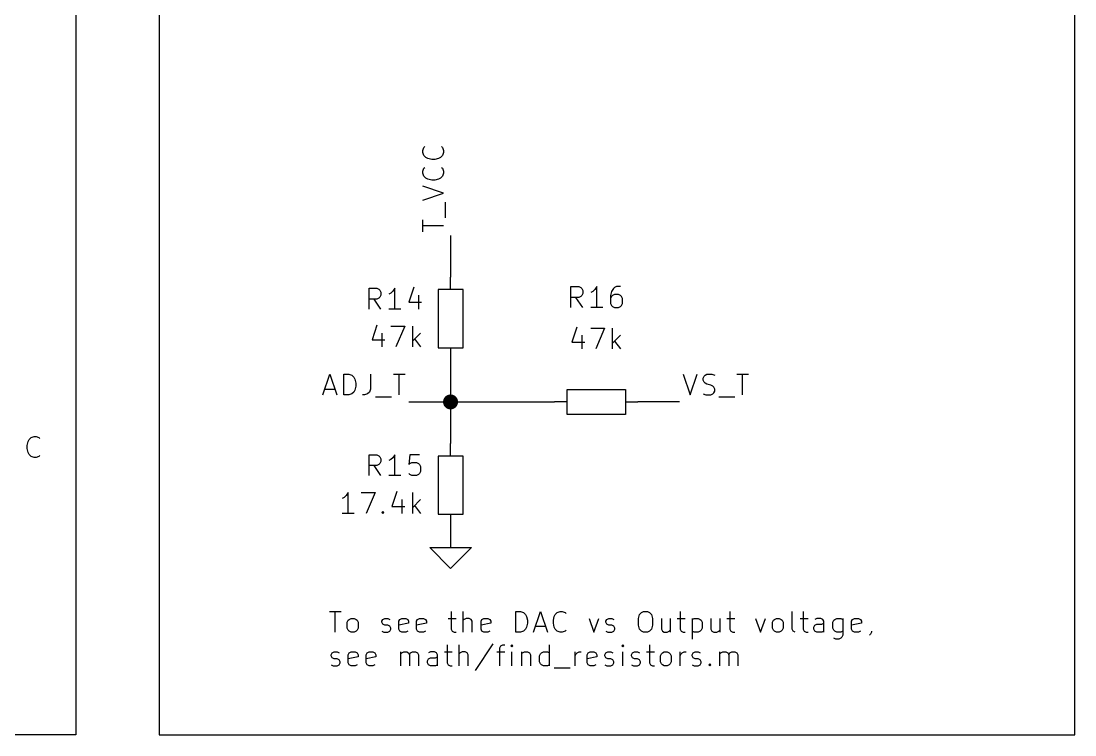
# Model space of a CAD drawing. Extents: x 0.4 to 16.1, y -11.3 to -0.4.
# Drawn here: x 10.818 to 13.35, y -8.35 to -6.635 of the extents above; entities that cross this region are included whole.
import ezdxf

# ---------------------------------------------------------------- set-up
doc = ezdxf.new("R2010")
doc.units = 0
doc.header["$MEASUREMENT"] = 0
for name, color, linetype in [('BLUE3', 171, 'CONTINUOUS'), ('CYAN2', 4, 'CONTINUOUS'), ('GRAY1', 251, 'CONTINUOUS'), ('GREEN3', 91, 'CONTINUOUS'), ('RED2', 1, 'CONTINUOUS')]:
    doc.layers.add(name, color=color, linetype=linetype)

msp = doc.modelspace()

# ---------------------------------------------------------------- linework, layer by layer
at = {"layer": 'BLUE3', "linetype": 'CONTINUOUS'}
for p, q in [((10.95, -4.85), (10.95, -8.35)), ((11.15, -4.85), (11.15, -8.35)), ((13.35, -8.35), (13.35, -4.85)), ((11.5589, -8.0532), (11.5874, -8.0532)), ((11.5732, -8.1032), (11.5732, -8.0532)), ((11.6017, -8.0794), (11.6041, -8.0746)), ((11.6041, -8.0746), (11.6065, -8.0723)), ((11.6065, -8.0723), (11.6113, -8.0699)), ((11.6113, -8.0699), (11.6184, -8.0699)), ((11.6184, -8.0699), (11.6232, -8.0723)), ((11.6232, -8.0723), (11.6255, -8.0746)), ((11.6255, -8.0746), (11.6279, -8.0794)), ((11.6851, -8.077), (11.6874, -8.0723)), ((11.6874, -8.0723), (11.6922, -8.0699)), ((11.6922, -8.0699), (11.6993, -8.0699)), ((11.6993, -8.0699), (11.7041, -8.0723)), ((11.7255, -8.077), (11.7279, -8.0723)), ((11.7279, -8.0723), (11.7327, -8.0699)), ((11.7327, -8.0699), (11.7422, -8.0699)), ((11.7422, -8.0699), (11.747, -8.0723)), ((11.747, -8.0723), (11.7493, -8.077)), ((11.7684, -8.077), (11.7708, -8.0723)), ((11.7708, -8.0723), (11.7755, -8.0699)), ((11.7755, -8.0699), (11.7851, -8.0699)), ((11.7851, -8.0699), (11.7898, -8.0723)), ((11.7898, -8.0723), (11.7922, -8.077)), ((11.8446, -8.0699), (11.8636, -8.0699)), ((11.8517, -8.0532), (11.8517, -8.0961)), ((11.8803, -8.1032), (11.8803, -8.0532)), ((11.8827, -8.0723), (11.8803, -8.0746)), ((11.8874, -8.0699), (11.8827, -8.0723)), ((11.8946, -8.0699), (11.8874, -8.0699)), ((11.8993, -8.0723), (11.8946, -8.0699)), ((11.9017, -8.077), (11.8993, -8.0723)), ((11.9232, -8.077), (11.9255, -8.0723)), ((11.9255, -8.0723), (11.9303, -8.0699)), ((11.9303, -8.0699), (11.9398, -8.0699)), ((11.9398, -8.0699), (11.9446, -8.0723)), ((11.9446, -8.0723), (11.947, -8.077)), ((12.0065, -8.1032), (12.0065, -8.0532)), ((12.0065, -8.0532), (12.0184, -8.0532)), ((12.0184, -8.0532), (12.0255, -8.0556)), ((12.0255, -8.0556), (12.0303, -8.0604)), ((12.0303, -8.0604), (12.0327, -8.0651)), ((12.0327, -8.0651), (12.0351, -8.0746)), ((12.0351, -8.0746), (12.0351, -8.0818)), ((12.0493, -8.1032), (12.066, -8.0532)), ((12.066, -8.0532), (12.0827, -8.1032)), ((12.097, -8.0746), (12.0993, -8.0651)), ((12.097, -8.0818), (12.097, -8.0746)), ((12.0993, -8.0651), (12.1017, -8.0604)), ((12.1017, -8.0604), (12.1065, -8.0556)), ((12.1065, -8.0556), (12.1136, -8.0532)), ((12.1136, -8.0532), (12.1184, -8.0532)), ((12.1184, -8.0532), (12.1255, -8.0556)), ((12.1255, -8.0556), (12.1279, -8.058)), ((12.1827, -8.0699), (12.1946, -8.1032)), ((12.1946, -8.1032), (12.2065, -8.0699)), ((12.2232, -8.077), (12.2255, -8.0723)), ((12.2255, -8.0723), (12.2303, -8.0699)), ((12.2303, -8.0699), (12.2374, -8.0699)), ((12.2374, -8.0699), (12.2422, -8.0723)), ((12.3017, -8.0699), (12.3041, -8.0604)), ((12.3017, -8.0865), (12.3017, -8.0699)), ((12.3041, -8.0604), (12.3089, -8.0556)), ((12.3089, -8.0556), (12.3136, -8.0532)), ((12.3136, -8.0532), (12.3231, -8.0532)), ((12.3231, -8.0532), (12.3279, -8.0556)), ((12.3279, -8.0556), (12.3327, -8.0604)), ((12.3327, -8.0604), (12.3351, -8.0699)), ((12.3351, -8.0699), (12.3351, -8.0865)), ((12.3565, -8.0699), (12.3565, -8.0961)), ((12.3779, -8.0699), (12.3779, -8.1032)), ((12.3946, -8.0699), (12.4136, -8.0699)), ((12.4017, -8.0532), (12.4017, -8.0961)), ((12.4303, -8.0699), (12.4303, -8.1199)), ((12.4303, -8.0723), (12.4351, -8.0699)), ((12.4351, -8.0699), (12.4446, -8.0699)), ((12.4446, -8.0699), (12.4493, -8.0723)), ((12.4493, -8.0723), (12.4517, -8.0746)), ((12.4517, -8.0746), (12.4541, -8.0794)), ((12.4755, -8.0699), (12.4755, -8.0961)), ((12.497, -8.0699), (12.497, -8.1032)), ((12.5136, -8.0699), (12.5327, -8.0699)), ((12.5208, -8.0532), (12.5208, -8.0961)), ((12.5827, -8.0699), (12.5946, -8.1032)), ((12.5946, -8.1032), (12.6065, -8.0699)), ((12.6231, -8.0794), (12.6255, -8.0746)), ((12.6255, -8.0746), (12.6279, -8.0723)), ((12.6279, -8.0723), (12.6327, -8.0699)), ((12.6327, -8.0699), (12.6398, -8.0699)), ((12.6398, -8.0699), (12.6446, -8.0723)), ((12.6446, -8.0723), (12.647, -8.0746)), ((12.647, -8.0746), (12.6493, -8.0794)), ((12.6708, -8.0961), (12.6708, -8.0532)), ((12.6898, -8.0699), (12.7089, -8.0699)), ((12.6969, -8.0532), (12.6969, -8.0961)), ((12.7303, -8.0699), (12.7255, -8.0723)), ((12.7398, -8.0699), (12.7303, -8.0699)), ((12.7446, -8.0723), (12.7398, -8.0699)), ((12.7469, -8.077), (12.7446, -8.0723)), ((12.7684, -8.0794), (12.7708, -8.0746)), ((12.7708, -8.0746), (12.7731, -8.0723)), ((12.7731, -8.0723), (12.7779, -8.0699)), ((12.7779, -8.0699), (12.7874, -8.0699)), ((12.7874, -8.0699), (12.7922, -8.0723)), ((12.7922, -8.0699), (12.7922, -8.1104)), ((12.8136, -8.077), (12.816, -8.0723)), ((12.816, -8.0723), (12.8208, -8.0699)), ((12.8208, -8.0699), (12.8303, -8.0699)), ((12.8303, -8.0699), (12.835, -8.0723)), ((12.835, -8.0723), (12.8374, -8.077)), ((11.6017, -8.0937), (11.6017, -8.0794)), ((11.6041, -8.0985), (11.6017, -8.0937)), ((11.6065, -8.1008), (11.6041, -8.0985)), ((11.6113, -8.1032), (11.6065, -8.1008)), ((11.6232, -8.1008), (11.6184, -8.1032)), ((11.6255, -8.0985), (11.6232, -8.1008)), ((11.6279, -8.0937), (11.6255, -8.0985)), ((11.6279, -8.0794), (11.6279, -8.0937)), ((11.6851, -8.0794), (11.6851, -8.077)), ((11.6874, -8.0842), (11.6851, -8.0794)), ((11.6851, -8.1008), (11.6898, -8.1032)), ((11.6922, -8.0865), (11.6874, -8.0842)), ((11.6993, -8.0865), (11.6922, -8.0865)), ((11.7041, -8.0889), (11.6993, -8.0865)), ((11.6993, -8.1032), (11.7041, -8.1008)), ((11.7065, -8.0937), (11.7041, -8.0889)), ((11.7041, -8.1008), (11.7065, -8.0961)), ((11.7065, -8.0961), (11.7065, -8.0937)), ((11.7255, -8.0961), (11.7255, -8.077)), ((11.7493, -8.0818), (11.7255, -8.0865)), ((11.7279, -8.1008), (11.7255, -8.0961)), ((11.7327, -8.1032), (11.7279, -8.1008)), ((11.747, -8.1008), (11.7422, -8.1032)), ((11.7493, -8.077), (11.7493, -8.0818)), ((11.7684, -8.0961), (11.7684, -8.077)), ((11.7922, -8.0818), (11.7684, -8.0865)), ((11.7708, -8.1008), (11.7684, -8.0961)), ((11.7755, -8.1032), (11.7708, -8.1008)), ((11.7898, -8.1008), (11.7851, -8.1032)), ((11.7922, -8.077), (11.7922, -8.0818)), ((11.8517, -8.0961), (11.8541, -8.1008)), ((11.8541, -8.1008), (11.8589, -8.1032)), ((11.9017, -8.1032), (11.9017, -8.077)), ((11.9232, -8.0961), (11.9232, -8.077)), ((11.947, -8.0818), (11.9232, -8.0865)), ((11.9255, -8.1008), (11.9232, -8.0961)), ((11.9303, -8.1032), (11.9255, -8.1008)), ((11.9446, -8.1008), (11.9398, -8.1032)), ((11.947, -8.077), (11.947, -8.0818)), ((12.0255, -8.1008), (12.0184, -8.1032)), ((12.0303, -8.0961), (12.0255, -8.1008)), ((12.0327, -8.0913), (12.0303, -8.0961)), ((12.0351, -8.0818), (12.0327, -8.0913)), ((12.0541, -8.0889), (12.0779, -8.0889)), ((12.0993, -8.0913), (12.097, -8.0818)), ((12.1017, -8.0961), (12.0993, -8.0913)), ((12.1065, -8.1008), (12.1017, -8.0961)), ((12.1136, -8.1032), (12.1065, -8.1008)), ((12.1255, -8.1008), (12.1184, -8.1032)), ((12.1279, -8.0985), (12.1255, -8.1008)), ((12.2232, -8.0794), (12.2232, -8.077)), ((12.2255, -8.0842), (12.2232, -8.0794)), ((12.2232, -8.1008), (12.2279, -8.1032)), ((12.2303, -8.0865), (12.2255, -8.0842)), ((12.2374, -8.0865), (12.2303, -8.0865)), ((12.2422, -8.0889), (12.2374, -8.0865)), ((12.2374, -8.1032), (12.2422, -8.1008)), ((12.2446, -8.0937), (12.2422, -8.0889)), ((12.2422, -8.1008), (12.2446, -8.0961)), ((12.2446, -8.0961), (12.2446, -8.0937)), ((12.3041, -8.0961), (12.3017, -8.0865)), ((12.3089, -8.1008), (12.3041, -8.0961)), ((12.3136, -8.1032), (12.3089, -8.1008)), ((12.3279, -8.1008), (12.3231, -8.1032)), ((12.3327, -8.0961), (12.3279, -8.1008)), ((12.3351, -8.0865), (12.3327, -8.0961)), ((12.3565, -8.0961), (12.3589, -8.1008)), ((12.3589, -8.1008), (12.3636, -8.1032)), ((12.3708, -8.1032), (12.3755, -8.1008)), ((12.3755, -8.1008), (12.3779, -8.0985)), ((12.4017, -8.0961), (12.4041, -8.1008)), ((12.4041, -8.1008), (12.4089, -8.1032)), ((12.4351, -8.1032), (12.4303, -8.1008)), ((12.4493, -8.1008), (12.4446, -8.1032)), ((12.4517, -8.0985), (12.4493, -8.1008)), ((12.4541, -8.0937), (12.4517, -8.0985)), ((12.4541, -8.0794), (12.4541, -8.0937)), ((12.4755, -8.0961), (12.4779, -8.1008)), ((12.4779, -8.1008), (12.4827, -8.1032)), ((12.4898, -8.1032), (12.4946, -8.1008)), ((12.4946, -8.1008), (12.497, -8.0985)), ((12.5208, -8.0961), (12.5231, -8.1008)), ((12.5231, -8.1008), (12.5279, -8.1032)), ((12.6231, -8.0937), (12.6231, -8.0794)), ((12.6255, -8.0985), (12.6231, -8.0937)), ((12.6279, -8.1008), (12.6255, -8.0985)), ((12.6327, -8.1032), (12.6279, -8.1008)), ((12.6446, -8.1008), (12.6398, -8.1032)), ((12.647, -8.0985), (12.6446, -8.1008)), ((12.6493, -8.0937), (12.647, -8.0985)), ((12.6493, -8.0794), (12.6493, -8.0937)), ((12.6731, -8.1008), (12.6708, -8.0961)), ((12.6779, -8.1032), (12.6731, -8.1008)), ((12.6969, -8.0961), (12.6993, -8.1008)), ((12.6993, -8.1008), (12.7041, -8.1032)), ((12.7231, -8.0913), (12.7255, -8.0865)), ((12.7231, -8.0961), (12.7231, -8.0913)), ((12.7255, -8.1008), (12.7231, -8.0961)), ((12.7255, -8.0865), (12.7303, -8.0842)), ((12.7303, -8.1032), (12.7255, -8.1008)), ((12.7303, -8.0842), (12.7422, -8.0842)), ((12.7422, -8.0842), (12.7469, -8.0818)), ((12.7469, -8.1008), (12.7422, -8.1032)), ((12.7469, -8.1032), (12.7469, -8.077)), ((12.7684, -8.0937), (12.7684, -8.0794)), ((12.7708, -8.0985), (12.7684, -8.0937)), ((12.7731, -8.1008), (12.7708, -8.0985)), ((12.7779, -8.1032), (12.7731, -8.1008)), ((12.7922, -8.1008), (12.7874, -8.1032)), ((12.8136, -8.0961), (12.8136, -8.077)), ((12.8374, -8.0818), (12.8136, -8.0865)), ((12.816, -8.1008), (12.8136, -8.0961)), ((12.8208, -8.1032), (12.816, -8.1008)), ((12.835, -8.1008), (12.8303, -8.1032)), ((12.8374, -8.077), (12.8374, -8.0818)), ((12.8612, -8.1008), (12.8612, -8.1032)), ((11.6184, -8.1032), (11.6113, -8.1032)), ((11.6898, -8.1032), (11.6993, -8.1032)), ((11.7422, -8.1032), (11.7327, -8.1032)), ((11.7851, -8.1032), (11.7755, -8.1032)), ((11.8589, -8.1032), (11.8636, -8.1032)), ((11.9398, -8.1032), (11.9303, -8.1032)), ((12.0184, -8.1032), (12.0065, -8.1032)), ((12.1184, -8.1032), (12.1136, -8.1032)), ((12.2279, -8.1032), (12.2374, -8.1032)), ((12.3231, -8.1032), (12.3136, -8.1032)), ((12.3636, -8.1032), (12.3708, -8.1032)), ((12.4089, -8.1032), (12.4136, -8.1032)), ((12.4446, -8.1032), (12.4351, -8.1032)), ((12.4827, -8.1032), (12.4898, -8.1032)), ((12.5279, -8.1032), (12.5327, -8.1032)), ((12.6398, -8.1032), (12.6327, -8.1032)), ((12.7041, -8.1032), (12.7089, -8.1032)), ((12.7422, -8.1032), (12.7303, -8.1032)), ((12.7755, -8.1199), (12.7708, -8.1175)), ((12.7827, -8.1199), (12.7755, -8.1199)), ((12.7874, -8.1032), (12.7779, -8.1032)), ((12.7874, -8.1175), (12.7827, -8.1199)), ((12.7898, -8.1151), (12.7874, -8.1175)), ((12.7922, -8.1104), (12.7898, -8.1151)), ((12.8303, -8.1032), (12.8208, -8.1032)), ((12.8589, -8.108), (12.8565, -8.1104)), ((12.8612, -8.1032), (12.8589, -8.108)), ((11.566, -8.1528), (11.5708, -8.1504)), ((11.5708, -8.1504), (11.5779, -8.1504)), ((11.5779, -8.1504), (11.5827, -8.1528)), ((11.6065, -8.1528), (11.6113, -8.1504)), ((11.6113, -8.1504), (11.6208, -8.1504)), ((11.6208, -8.1504), (11.6255, -8.1528)), ((11.6493, -8.1528), (11.6541, -8.1504)), ((11.6541, -8.1504), (11.6636, -8.1504)), ((11.6636, -8.1504), (11.6684, -8.1528)), ((11.7303, -8.1837), (11.7303, -8.1504)), ((11.7327, -8.1528), (11.7374, -8.1504)), ((11.7374, -8.1504), (11.7446, -8.1504)), ((11.7446, -8.1504), (11.7493, -8.1528)), ((11.7541, -8.1528), (11.7589, -8.1504)), ((11.7589, -8.1504), (11.766, -8.1504)), ((11.766, -8.1504), (11.7708, -8.1528)), ((11.8017, -8.1504), (11.797, -8.1528)), ((11.8113, -8.1504), (11.8017, -8.1504)), ((11.816, -8.1528), (11.8113, -8.1504)), ((11.8351, -8.1504), (11.8541, -8.1504)), ((11.8422, -8.1337), (11.8422, -8.1766)), ((11.8708, -8.1837), (11.8708, -8.1337)), ((11.8779, -8.1504), (11.8732, -8.1528)), ((11.8851, -8.1504), (11.8779, -8.1504)), ((11.8898, -8.1528), (11.8851, -8.1504)), ((11.9517, -8.1313), (11.9089, -8.1956)), ((11.9612, -8.1504), (11.9803, -8.1504)), ((11.9684, -8.1409), (11.9708, -8.1361)), ((11.9684, -8.1837), (11.9684, -8.1409)), ((11.9708, -8.1361), (11.9755, -8.1337)), ((11.9755, -8.1337), (11.9803, -8.1337)), ((11.997, -8.1337), (11.9946, -8.1361)), ((11.9946, -8.1361), (11.997, -8.1385)), ((11.9993, -8.1361), (11.997, -8.1337)), ((11.997, -8.1337), (11.997, -8.1385)), ((11.997, -8.1385), (11.9993, -8.1361)), ((11.997, -8.1837), (11.997, -8.1504)), ((12.0208, -8.1504), (12.0208, -8.1837)), ((12.0232, -8.1528), (12.0279, -8.1504)), ((12.0279, -8.1504), (12.0351, -8.1504)), ((12.0351, -8.1504), (12.0398, -8.1528)), ((12.0684, -8.1528), (12.0732, -8.1504)), ((12.0732, -8.1504), (12.0827, -8.1504)), ((12.0827, -8.1504), (12.0874, -8.1528)), ((12.0874, -8.1837), (12.0874, -8.1337)), ((12.1493, -8.1837), (12.1493, -8.1504)), ((12.1541, -8.1528), (12.1589, -8.1504)), ((12.1589, -8.1504), (12.1636, -8.1504)), ((12.1803, -8.1528), (12.1851, -8.1504)), ((12.1851, -8.1504), (12.1946, -8.1504)), ((12.1946, -8.1504), (12.1993, -8.1528)), ((12.2231, -8.1528), (12.2279, -8.1504)), ((12.2279, -8.1504), (12.2351, -8.1504)), ((12.2351, -8.1504), (12.2398, -8.1528)), ((12.2636, -8.1337), (12.2612, -8.1361)), ((12.2612, -8.1361), (12.2636, -8.1385)), ((12.266, -8.1361), (12.2636, -8.1337)), ((12.2636, -8.1337), (12.2636, -8.1385)), ((12.2636, -8.1385), (12.266, -8.1361)), ((12.2636, -8.1837), (12.2636, -8.1504)), ((12.2874, -8.1528), (12.2922, -8.1504)), ((12.2922, -8.1504), (12.2993, -8.1504)), ((12.2993, -8.1504), (12.3041, -8.1528)), ((12.3208, -8.1504), (12.3398, -8.1504)), ((12.3279, -8.1337), (12.3279, -8.1766)), ((12.3589, -8.1528), (12.3636, -8.1504)), ((12.3636, -8.1504), (12.3708, -8.1504)), ((12.3708, -8.1504), (12.3755, -8.1528)), ((12.4017, -8.1837), (12.4017, -8.1504)), ((12.4065, -8.1528), (12.4112, -8.1504)), ((12.4112, -8.1504), (12.416, -8.1504)), ((12.4327, -8.1528), (12.4374, -8.1504)), ((12.4374, -8.1504), (12.4446, -8.1504)), ((12.4446, -8.1504), (12.4493, -8.1528)), ((12.497, -8.1837), (12.497, -8.1504)), ((12.4993, -8.1528), (12.5041, -8.1504)), ((12.5041, -8.1504), (12.5112, -8.1504)), ((12.5112, -8.1504), (12.516, -8.1528)), ((12.5208, -8.1528), (12.5255, -8.1504)), ((12.5255, -8.1504), (12.5327, -8.1504)), ((12.5327, -8.1504), (12.5374, -8.1528)), ((11.5636, -8.1575), (11.566, -8.1528)), ((11.5636, -8.1599), (11.5636, -8.1575)), ((11.566, -8.1647), (11.5636, -8.1599)), ((11.5708, -8.167), (11.566, -8.1647)), ((11.5779, -8.167), (11.5708, -8.167)), ((11.5827, -8.1694), (11.5779, -8.167)), ((11.5851, -8.1742), (11.5827, -8.1694)), ((11.5827, -8.1813), (11.5851, -8.1766)), ((11.5851, -8.1766), (11.5851, -8.1742)), ((11.6041, -8.1575), (11.6065, -8.1528)), ((11.6041, -8.1766), (11.6041, -8.1575)), ((11.6279, -8.1623), (11.6041, -8.167)), ((11.6065, -8.1813), (11.6041, -8.1766)), ((11.6255, -8.1528), (11.6279, -8.1575)), ((11.6279, -8.1575), (11.6279, -8.1623)), ((11.647, -8.1575), (11.6493, -8.1528)), ((11.647, -8.1766), (11.647, -8.1575)), ((11.6708, -8.1623), (11.647, -8.167)), ((11.6493, -8.1813), (11.647, -8.1766)), ((11.6684, -8.1528), (11.6708, -8.1575)), ((11.6708, -8.1575), (11.6708, -8.1623)), ((11.7303, -8.1551), (11.7327, -8.1528)), ((11.7493, -8.1528), (11.7517, -8.1575)), ((11.7517, -8.1575), (11.7541, -8.1528)), ((11.7517, -8.1575), (11.7517, -8.1837)), ((11.7708, -8.1528), (11.7732, -8.1575)), ((11.7732, -8.1575), (11.7732, -8.1837)), ((11.7946, -8.1718), (11.797, -8.167)), ((11.7946, -8.1766), (11.7946, -8.1718)), ((11.797, -8.1813), (11.7946, -8.1766)), ((11.797, -8.167), (11.8017, -8.1647)), ((11.8017, -8.1647), (11.8136, -8.1647)), ((11.8136, -8.1647), (11.8184, -8.1623)), ((11.8184, -8.1575), (11.816, -8.1528)), ((11.8184, -8.1837), (11.8184, -8.1575)), ((11.8422, -8.1766), (11.8446, -8.1813)), ((11.8732, -8.1528), (11.8708, -8.1551)), ((11.8922, -8.1575), (11.8898, -8.1528)), ((11.8922, -8.1837), (11.8922, -8.1575)), ((12.0208, -8.1551), (12.0232, -8.1528)), ((12.0398, -8.1528), (12.0422, -8.1575)), ((12.0422, -8.1575), (12.0422, -8.1837)), ((12.0636, -8.1599), (12.066, -8.1551)), ((12.0636, -8.1742), (12.0636, -8.1599)), ((12.066, -8.1789), (12.0636, -8.1742)), ((12.066, -8.1551), (12.0684, -8.1528)), ((12.1493, -8.1599), (12.1517, -8.1551)), ((12.1517, -8.1551), (12.1541, -8.1528)), ((12.1779, -8.1575), (12.1803, -8.1528)), ((12.1779, -8.1766), (12.1779, -8.1575)), ((12.2017, -8.1623), (12.1779, -8.167)), ((12.1803, -8.1813), (12.1779, -8.1766)), ((12.1993, -8.1528), (12.2017, -8.1575)), ((12.2017, -8.1575), (12.2017, -8.1623)), ((12.2208, -8.1575), (12.2231, -8.1528)), ((12.2208, -8.1599), (12.2208, -8.1575)), ((12.2231, -8.1647), (12.2208, -8.1599)), ((12.2279, -8.167), (12.2231, -8.1647)), ((12.2351, -8.167), (12.2279, -8.167)), ((12.2398, -8.1694), (12.2351, -8.167)), ((12.2422, -8.1742), (12.2398, -8.1694)), ((12.2398, -8.1813), (12.2422, -8.1766)), ((12.2422, -8.1766), (12.2422, -8.1742)), ((12.2851, -8.1575), (12.2874, -8.1528)), ((12.2851, -8.1599), (12.2851, -8.1575)), ((12.2874, -8.1647), (12.2851, -8.1599)), ((12.2922, -8.167), (12.2874, -8.1647)), ((12.2993, -8.167), (12.2922, -8.167)), ((12.3041, -8.1694), (12.2993, -8.167)), ((12.3065, -8.1742), (12.3041, -8.1694)), ((12.3041, -8.1813), (12.3065, -8.1766)), ((12.3065, -8.1766), (12.3065, -8.1742)), ((12.3279, -8.1766), (12.3303, -8.1813)), ((12.3541, -8.1599), (12.3565, -8.1551)), ((12.3541, -8.1742), (12.3541, -8.1599)), ((12.3565, -8.1789), (12.3541, -8.1742)), ((12.3565, -8.1551), (12.3589, -8.1528)), ((12.3755, -8.1528), (12.3779, -8.1551)), ((12.3779, -8.1551), (12.3803, -8.1599)), ((12.3803, -8.1742), (12.3779, -8.1789)), ((12.3803, -8.1599), (12.3803, -8.1742)), ((12.4017, -8.1599), (12.4041, -8.1551)), ((12.4041, -8.1551), (12.4065, -8.1528)), ((12.4303, -8.1575), (12.4327, -8.1528)), ((12.4303, -8.1599), (12.4303, -8.1575)), ((12.4327, -8.1647), (12.4303, -8.1599)), ((12.4374, -8.167), (12.4327, -8.1647)), ((12.4446, -8.167), (12.4374, -8.167)), ((12.4493, -8.1694), (12.4446, -8.167)), ((12.4517, -8.1742), (12.4493, -8.1694)), ((12.4493, -8.1813), (12.4517, -8.1766)), ((12.4517, -8.1766), (12.4517, -8.1742)), ((12.497, -8.1551), (12.4993, -8.1528)), ((12.516, -8.1528), (12.5184, -8.1575)), ((12.5184, -8.1575), (12.5208, -8.1528)), ((12.5184, -8.1575), (12.5184, -8.1837)), ((12.5374, -8.1528), (12.5398, -8.1575)), ((12.5398, -8.1575), (12.5398, -8.1837)), ((11.5636, -8.1813), (11.5684, -8.1837)), ((11.5684, -8.1837), (11.5779, -8.1837)), ((11.5779, -8.1837), (11.5827, -8.1813)), ((11.6113, -8.1837), (11.6065, -8.1813)), ((11.6208, -8.1837), (11.6113, -8.1837)), ((11.6255, -8.1813), (11.6208, -8.1837)), ((11.6541, -8.1837), (11.6493, -8.1813)), ((11.6636, -8.1837), (11.6541, -8.1837)), ((11.6684, -8.1813), (11.6636, -8.1837)), ((11.8017, -8.1837), (11.797, -8.1813)), ((11.8136, -8.1837), (11.8017, -8.1837)), ((11.8184, -8.1813), (11.8136, -8.1837)), ((11.8446, -8.1813), (11.8493, -8.1837)), ((11.8493, -8.1837), (11.8541, -8.1837)), ((12.0684, -8.1813), (12.066, -8.1789)), ((12.0732, -8.1837), (12.0684, -8.1813)), ((12.0827, -8.1837), (12.0732, -8.1837)), ((12.0874, -8.1813), (12.0827, -8.1837)), ((12.0993, -8.1885), (12.1374, -8.1885)), ((12.1851, -8.1837), (12.1803, -8.1813)), ((12.1946, -8.1837), (12.1851, -8.1837)), ((12.1993, -8.1813), (12.1946, -8.1837)), ((12.2208, -8.1813), (12.2255, -8.1837)), ((12.2255, -8.1837), (12.2351, -8.1837)), ((12.2351, -8.1837), (12.2398, -8.1813)), ((12.2851, -8.1813), (12.2898, -8.1837)), ((12.2898, -8.1837), (12.2993, -8.1837)), ((12.2993, -8.1837), (12.3041, -8.1813)), ((12.3303, -8.1813), (12.3351, -8.1837)), ((12.3351, -8.1837), (12.3398, -8.1837)), ((12.3589, -8.1813), (12.3565, -8.1789)), ((12.3636, -8.1837), (12.3589, -8.1813)), ((12.3708, -8.1837), (12.3636, -8.1837)), ((12.3755, -8.1813), (12.3708, -8.1837)), ((12.3779, -8.1789), (12.3755, -8.1813)), ((12.4303, -8.1813), (12.4351, -8.1837)), ((12.4351, -8.1837), (12.4446, -8.1837)), ((12.4446, -8.1837), (12.4493, -8.1813)), ((12.4708, -8.1813), (12.4731, -8.1789)), ((12.4731, -8.1837), (12.4708, -8.1813)), ((12.4731, -8.1789), (12.4755, -8.1813)), ((12.4731, -8.1789), (12.4731, -8.1837)), ((12.4755, -8.1813), (12.4731, -8.1837)), ((10.95, -8.35), (6.3, -8.35)), ((11.15, -8.35), (13.35, -8.35))]:
    msp.add_line(p, q, dxfattribs=at)
at = {"layer": 'CYAN2', "linetype": 'CONTINUOUS'}
for p, q in [((11.6543, -7.3268), (11.6543, -7.2768)), ((11.6543, -7.2768), (11.6733, -7.2768)), ((11.6733, -7.2768), (11.6781, -7.2792)), ((11.6781, -7.2792), (11.6805, -7.2816)), ((11.6805, -7.2816), (11.6829, -7.2863)), ((11.6829, -7.2863), (11.6829, -7.2935)), ((11.7067, -7.2887), (11.7019, -7.2911)), ((11.7114, -7.2839), (11.7067, -7.2887)), ((11.7162, -7.2768), (11.7114, -7.2839)), ((11.7162, -7.3268), (11.7162, -7.2768)), ((11.7614, -7.2744), (11.7495, -7.3101)), ((12.1393, -7.3228), (12.1393, -7.2728)), ((12.1393, -7.2728), (12.1583, -7.2728)), ((12.1583, -7.2728), (12.1631, -7.2752)), ((12.1631, -7.2752), (12.1655, -7.2776)), ((12.1655, -7.2776), (12.1679, -7.2823)), ((12.1679, -7.2895), (12.1655, -7.2942)), ((12.1679, -7.2823), (12.1679, -7.2895)), ((12.1917, -7.2847), (12.1869, -7.2871)), ((12.1964, -7.2799), (12.1917, -7.2847)), ((12.2012, -7.2728), (12.1964, -7.2799)), ((12.2012, -7.3228), (12.2012, -7.2728)), ((12.2369, -7.2847), (12.2345, -7.2942)), ((12.2417, -7.2776), (12.2369, -7.2847)), ((12.244, -7.2752), (12.2417, -7.2776)), ((12.2488, -7.2728), (12.244, -7.2752)), ((12.2583, -7.2728), (12.2488, -7.2728)), ((11.6733, -7.303), (11.6543, -7.303)), ((11.6829, -7.3268), (11.6662, -7.303)), ((11.6781, -7.3006), (11.6733, -7.303)), ((11.6805, -7.2982), (11.6781, -7.3006)), ((11.6829, -7.2935), (11.6805, -7.2982)), ((11.7495, -7.3101), (11.7805, -7.3101)), ((11.7733, -7.2935), (11.7733, -7.3268)), ((12.1583, -7.299), (12.1393, -7.299)), ((12.1679, -7.3228), (12.1512, -7.299)), ((12.1631, -7.2966), (12.1583, -7.299)), ((12.1655, -7.2942), (12.1631, -7.2966)), ((12.2345, -7.2942), (12.2345, -7.3133)), ((12.2369, -7.2966), (12.2345, -7.3014)), ((12.2345, -7.3133), (12.2369, -7.318)), ((12.2393, -7.2942), (12.2369, -7.2966)), ((12.244, -7.2918), (12.2393, -7.2942)), ((12.2536, -7.2918), (12.244, -7.2918)), ((12.2583, -7.2942), (12.2536, -7.2918)), ((12.2607, -7.2966), (12.2583, -7.2942)), ((12.2631, -7.3014), (12.2607, -7.2966)), ((12.2607, -7.318), (12.2631, -7.3133)), ((12.2631, -7.3133), (12.2631, -7.3014)), ((11.7305, -7.3268), (11.7019, -7.3268)), ((12.2155, -7.3228), (12.1869, -7.3228)), ((12.2369, -7.318), (12.2393, -7.3204)), ((12.2393, -7.3204), (12.244, -7.3228)), ((12.244, -7.3228), (12.2536, -7.3228)), ((12.2536, -7.3228), (12.2583, -7.3204)), ((12.2583, -7.3204), (12.2607, -7.318)), ((11.6733, -7.3654), (11.6614, -7.4011)), ((11.6852, -7.3845), (11.6852, -7.4178)), ((11.7067, -7.3678), (11.74, -7.3678)), ((11.74, -7.3678), (11.7186, -7.4178)), ((11.759, -7.4178), (11.759, -7.3678)), ((11.7781, -7.3845), (11.759, -7.4035)), ((12.1536, -7.3704), (12.1417, -7.4061)), ((12.1655, -7.3895), (12.1655, -7.4228)), ((12.1869, -7.3728), (12.2202, -7.3728)), ((12.2202, -7.3728), (12.1988, -7.4228)), ((12.2393, -7.4228), (12.2393, -7.3728)), ((12.2583, -7.3895), (12.2393, -7.4085)), ((11.6614, -7.4011), (11.6924, -7.4011)), ((11.7638, -7.3988), (11.7781, -7.4178)), ((12.1417, -7.4061), (12.1726, -7.4061)), ((12.244, -7.4038), (12.2583, -7.4228)), ((11.6543, -7.7268), (11.6543, -7.6768)), ((11.6543, -7.6768), (11.6733, -7.6768)), ((11.6543, -7.7268), (11.6543, -7.6768)), ((11.6543, -7.6768), (11.6733, -7.6768)), ((11.6733, -7.6768), (11.6781, -7.6792)), ((11.6733, -7.6768), (11.6781, -7.6792)), ((11.6781, -7.6792), (11.6805, -7.6816)), ((11.6781, -7.6792), (11.6805, -7.6816)), ((11.6805, -7.6816), (11.6829, -7.6863)), ((11.6805, -7.6816), (11.6829, -7.6863)), ((11.6829, -7.6935), (11.6805, -7.6982)), ((11.6829, -7.6935), (11.6805, -7.6982)), ((11.6829, -7.6863), (11.6829, -7.6935)), ((11.6829, -7.6863), (11.6829, -7.6935)), ((11.7067, -7.6887), (11.7019, -7.6911)), ((11.7067, -7.6887), (11.7019, -7.6911)), ((11.7114, -7.6839), (11.7067, -7.6887)), ((11.7114, -7.6839), (11.7067, -7.6887)), ((11.7162, -7.6768), (11.7114, -7.6839)), ((11.7162, -7.6768), (11.7114, -7.6839)), ((11.7162, -7.7268), (11.7162, -7.6768)), ((11.7162, -7.7268), (11.7162, -7.6768)), ((11.7519, -7.6768), (11.7495, -7.7006)), ((11.7519, -7.6768), (11.7495, -7.7006)), ((11.7757, -7.6768), (11.7519, -7.6768)), ((11.7757, -7.6768), (11.7519, -7.6768)), ((11.7519, -7.6982), (11.7567, -7.6958)), ((11.7519, -7.6982), (11.7567, -7.6958)), ((11.7567, -7.6958), (11.7686, -7.6958)), ((11.7567, -7.6958), (11.7686, -7.6958)), ((11.7686, -7.6958), (11.7733, -7.6982)), ((11.7686, -7.6958), (11.7733, -7.6982)), ((11.6733, -7.703), (11.6543, -7.703)), ((11.6733, -7.703), (11.6543, -7.703)), ((11.6829, -7.7268), (11.6662, -7.703)), ((11.6829, -7.7268), (11.6662, -7.703)), ((11.6781, -7.7006), (11.6733, -7.703)), ((11.6781, -7.7006), (11.6733, -7.703)), ((11.6805, -7.6982), (11.6781, -7.7006)), ((11.6805, -7.6982), (11.6781, -7.7006)), ((11.7495, -7.7006), (11.7519, -7.6982)), ((11.7495, -7.7006), (11.7519, -7.6982)), ((11.7733, -7.6982), (11.7757, -7.7006)), ((11.7733, -7.6982), (11.7757, -7.7006)), ((11.7757, -7.7006), (11.7781, -7.7054)), ((11.7757, -7.7006), (11.7781, -7.7054)), ((11.7781, -7.7173), (11.7757, -7.722)), ((11.7781, -7.7173), (11.7757, -7.722)), ((11.7781, -7.7054), (11.7781, -7.7173)), ((11.7781, -7.7054), (11.7781, -7.7173)), ((11.7305, -7.7268), (11.7019, -7.7268)), ((11.7305, -7.7268), (11.7019, -7.7268)), ((11.7519, -7.7244), (11.7495, -7.722)), ((11.7519, -7.7244), (11.7495, -7.722)), ((11.7567, -7.7268), (11.7519, -7.7244)), ((11.7567, -7.7268), (11.7519, -7.7244)), ((11.7686, -7.7268), (11.7567, -7.7268)), ((11.7686, -7.7268), (11.7567, -7.7268)), ((11.7733, -7.7244), (11.7686, -7.7268)), ((11.7733, -7.7244), (11.7686, -7.7268)), ((11.7757, -7.722), (11.7733, -7.7244)), ((11.7757, -7.722), (11.7733, -7.7244)), ((11.6043, -7.7678), (11.5995, -7.7749)), ((11.6043, -7.7678), (11.5995, -7.7749)), ((11.6043, -7.8178), (11.6043, -7.7678)), ((11.6043, -7.8178), (11.6043, -7.7678)), ((11.6352, -7.7678), (11.6686, -7.7678)), ((11.6352, -7.7678), (11.6686, -7.7678)), ((11.6686, -7.7678), (11.6471, -7.8178)), ((11.6686, -7.7678), (11.6471, -7.8178)), ((11.721, -7.7654), (11.7091, -7.8011)), ((11.721, -7.7654), (11.7091, -7.8011)), ((11.759, -7.8178), (11.759, -7.7678)), ((11.759, -7.8178), (11.759, -7.7678)), ((11.5948, -7.7797), (11.59, -7.7821)), ((11.5948, -7.7797), (11.59, -7.7821)), ((11.5995, -7.7749), (11.5948, -7.7797)), ((11.5995, -7.7749), (11.5948, -7.7797)), ((11.7329, -7.7845), (11.7329, -7.8178)), ((11.7329, -7.7845), (11.7329, -7.8178)), ((11.7781, -7.7845), (11.759, -7.8035)), ((11.7781, -7.7845), (11.759, -7.8035)), ((11.6186, -7.8178), (11.59, -7.8178)), ((11.6186, -7.8178), (11.59, -7.8178)), ((11.6852, -7.8154), (11.6876, -7.813)), ((11.6852, -7.8154), (11.6876, -7.813)), ((11.6876, -7.8178), (11.6852, -7.8154)), ((11.6876, -7.8178), (11.6852, -7.8154)), ((11.6876, -7.813), (11.69, -7.8154)), ((11.6876, -7.813), (11.6876, -7.8178)), ((11.6876, -7.813), (11.69, -7.8154)), ((11.6876, -7.813), (11.6876, -7.8178)), ((11.69, -7.8154), (11.6876, -7.8178)), ((11.69, -7.8154), (11.6876, -7.8178)), ((11.7091, -7.8011), (11.74, -7.8011)), ((11.7091, -7.8011), (11.74, -7.8011)), ((11.7638, -7.7988), (11.7781, -7.8178)), ((11.7638, -7.7988), (11.7781, -7.8178))]:
    msp.add_line(p, q, dxfattribs=at)
at = {"layer": 'GRAY1', "linetype": 'CONTINUOUS'}
for p, q in [((11.7857, -6.9387), (11.7881, -6.9364)), ((11.8285, -6.9364), (11.8309, -6.9387)), ((11.7833, -6.9459), (11.7857, -6.9387)), ((11.7833, -6.9506), (11.7833, -6.9459)), ((11.7857, -6.9578), (11.7833, -6.9506)), ((11.7904, -6.9626), (11.7857, -6.9578)), ((11.8309, -6.9578), (11.8262, -6.9626)), ((11.8309, -6.9387), (11.8333, -6.9459)), ((11.8333, -6.9506), (11.8309, -6.9578)), ((11.8333, -6.9459), (11.8333, -6.9506)), ((11.7857, -6.9887), (11.7881, -6.9864)), ((11.7952, -6.9649), (11.7904, -6.9626)), ((11.8047, -6.9673), (11.7952, -6.9649)), ((11.8119, -6.9673), (11.8047, -6.9673)), ((11.8214, -6.9649), (11.8119, -6.9673)), ((11.8262, -6.9626), (11.8214, -6.9649)), ((11.8285, -6.9864), (11.8309, -6.9887)), ((11.7833, -6.9959), (11.7857, -6.9887)), ((11.7833, -7.0006), (11.7833, -6.9959)), ((11.7857, -7.0078), (11.7833, -7.0006)), ((11.7904, -7.0126), (11.7857, -7.0078)), ((11.7952, -7.0149), (11.7904, -7.0126)), ((11.8262, -7.0126), (11.8214, -7.0149)), ((11.8309, -7.0078), (11.8262, -7.0126)), ((11.8309, -6.9887), (11.8333, -6.9959)), ((11.8333, -7.0006), (11.8309, -7.0078)), ((11.8333, -6.9959), (11.8333, -7.0006)), ((11.8333, -7.0483), (11.7833, -7.0316)), ((11.8047, -7.0173), (11.7952, -7.0149)), ((11.8119, -7.0173), (11.8047, -7.0173)), ((11.8214, -7.0149), (11.8119, -7.0173)), ((11.7833, -7.0649), (11.8333, -7.0483)), ((11.8381, -7.1078), (11.8381, -7.0697)), ((11.7833, -7.1411), (11.7833, -7.1126)), ((11.8333, -7.1268), (11.7833, -7.1268)), ((11.5435, -7.5333), (11.5602, -7.4833)), ((11.5602, -7.4833), (11.5768, -7.5333)), ((11.5935, -7.5333), (11.5935, -7.4833)), ((11.5935, -7.4833), (11.6054, -7.4833)), ((11.6054, -7.4833), (11.6126, -7.4857)), ((11.6126, -7.4857), (11.6173, -7.4904)), ((11.6173, -7.4904), (11.6197, -7.4952)), ((11.6578, -7.4833), (11.6578, -7.519)), ((11.7126, -7.4833), (11.7411, -7.4833)), ((11.7268, -7.5333), (11.7268, -7.4833)), ((12.4089, -7.4833), (12.4255, -7.5333)), ((12.4255, -7.5333), (12.4422, -7.4833)), ((12.4565, -7.4928), (12.4589, -7.4881)), ((12.4565, -7.4976), (12.4565, -7.4928)), ((12.4589, -7.4881), (12.4613, -7.4857)), ((12.4613, -7.4857), (12.466, -7.4833)), ((12.466, -7.4833), (12.4779, -7.4833)), ((12.4779, -7.4833), (12.4851, -7.4857)), ((12.5374, -7.4833), (12.566, -7.4833)), ((12.5517, -7.5333), (12.5517, -7.4833)), ((11.5483, -7.519), (11.5721, -7.519)), ((11.6197, -7.4952), (11.6221, -7.5047)), ((11.6221, -7.5119), (11.6197, -7.5214)), ((11.6221, -7.5047), (11.6221, -7.5119)), ((11.6578, -7.519), (11.6554, -7.5262)), ((12.4589, -7.5023), (12.4565, -7.4976)), ((12.4613, -7.5047), (12.4589, -7.5023)), ((12.466, -7.5071), (12.4613, -7.5047)), ((12.4755, -7.5095), (12.466, -7.5071)), ((12.4803, -7.5119), (12.4755, -7.5095)), ((12.4827, -7.5143), (12.4803, -7.5119)), ((12.4851, -7.519), (12.4827, -7.5143)), ((12.4851, -7.5238), (12.4851, -7.519)), ((11.6054, -7.5333), (11.5935, -7.5333)), ((11.6126, -7.5309), (11.6054, -7.5333)), ((11.6173, -7.5262), (11.6126, -7.5309)), ((11.6197, -7.5214), (11.6173, -7.5262)), ((11.6435, -7.5333), (11.6387, -7.5333)), ((11.6507, -7.5309), (11.6435, -7.5333)), ((11.6554, -7.5262), (11.6507, -7.5309)), ((11.6697, -7.5381), (11.7078, -7.5381)), ((12.4565, -7.5309), (12.4636, -7.5333)), ((12.4636, -7.5333), (12.4755, -7.5333)), ((12.4755, -7.5333), (12.4803, -7.5309)), ((12.4803, -7.5309), (12.4827, -7.5285)), ((12.4827, -7.5285), (12.4851, -7.5238)), ((12.4946, -7.5381), (12.5327, -7.5381)), ((10.8327, -7.6547), (10.8351, -7.6452)), ((10.8351, -7.6452), (10.8374, -7.6404)), ((10.8374, -7.6404), (10.8422, -7.6357)), ((10.8422, -7.6357), (10.8493, -7.6333)), ((10.8493, -7.6333), (10.8541, -7.6333)), ((10.8541, -7.6333), (10.8613, -7.6357)), ((10.8613, -7.6357), (10.8636, -7.6381)), ((10.8327, -7.6619), (10.8327, -7.6547)), ((10.8351, -7.6714), (10.8327, -7.6619)), ((10.8374, -7.6762), (10.8351, -7.6714)), ((10.8422, -7.6809), (10.8374, -7.6762)), ((10.8493, -7.6833), (10.8422, -7.6809)), ((10.8541, -7.6833), (10.8493, -7.6833)), ((10.8613, -7.6809), (10.8541, -7.6833)), ((10.8636, -7.6785), (10.8613, -7.6809))]:
    msp.add_line(p, q, dxfattribs=at)
at = {"layer": 'GREEN3', "linetype": 'CONTINUOUS'}
for p, q in [((11.85, -7.15), (11.85, -7.25)), ((11.85, -7.45), (11.85, -7.55)), ((11.75, -7.55), (11.85, -7.55)), ((11.85, -7.55), (11.85, -7.65)), ((11.85, -7.55), (12.1, -7.55)), ((12.4, -7.55), (12.3, -7.55))]:
    msp.add_line(p, q, dxfattribs=at)
at = {"layer": 'GREEN3', "const_width": 0.018}
msp.add_lwpolyline([(11.841, -7.55, 1), (11.859, -7.55, 1)], format="xyb", close=True, dxfattribs=at)
at = {"layer": 'RED2', "linetype": 'CONTINUOUS'}
for p, q in [((11.85, -7.28), (11.85, -7.25)), ((11.88, -7.28), (11.82, -7.28)), ((11.82, -7.28), (11.82, -7.42)), ((11.88, -7.42), (11.88, -7.28)), ((11.82, -7.42), (11.88, -7.42)), ((11.85, -7.42), (11.85, -7.45)), ((12.13, -7.58), (12.13, -7.52)), ((12.13, -7.52), (12.27, -7.52)), ((12.27, -7.52), (12.27, -7.58)), ((12.13, -7.55), (12.1, -7.55)), ((12.27, -7.55), (12.3, -7.55)), ((12.27, -7.58), (12.13, -7.58)), ((11.85, -7.68), (11.85, -7.65)), ((11.85, -7.68), (11.85, -7.65)), ((11.88, -7.68), (11.82, -7.68)), ((11.82, -7.68), (11.82, -7.82)), ((11.88, -7.82), (11.88, -7.68)), ((11.82, -7.82), (11.88, -7.82)), ((11.85, -7.82), (11.85, -7.85)), ((11.85, -7.82), (11.85, -7.85)), ((11.85, -7.85), (11.85, -7.9)), ((11.85, -7.95), (11.8, -7.9)), ((11.8, -7.9), (11.85, -7.9)), ((11.85, -7.9), (11.9, -7.9)), ((11.9, -7.9), (11.85, -7.95))]:
    msp.add_line(p, q, dxfattribs=at)

doc.saveas('drawing.dxf')
